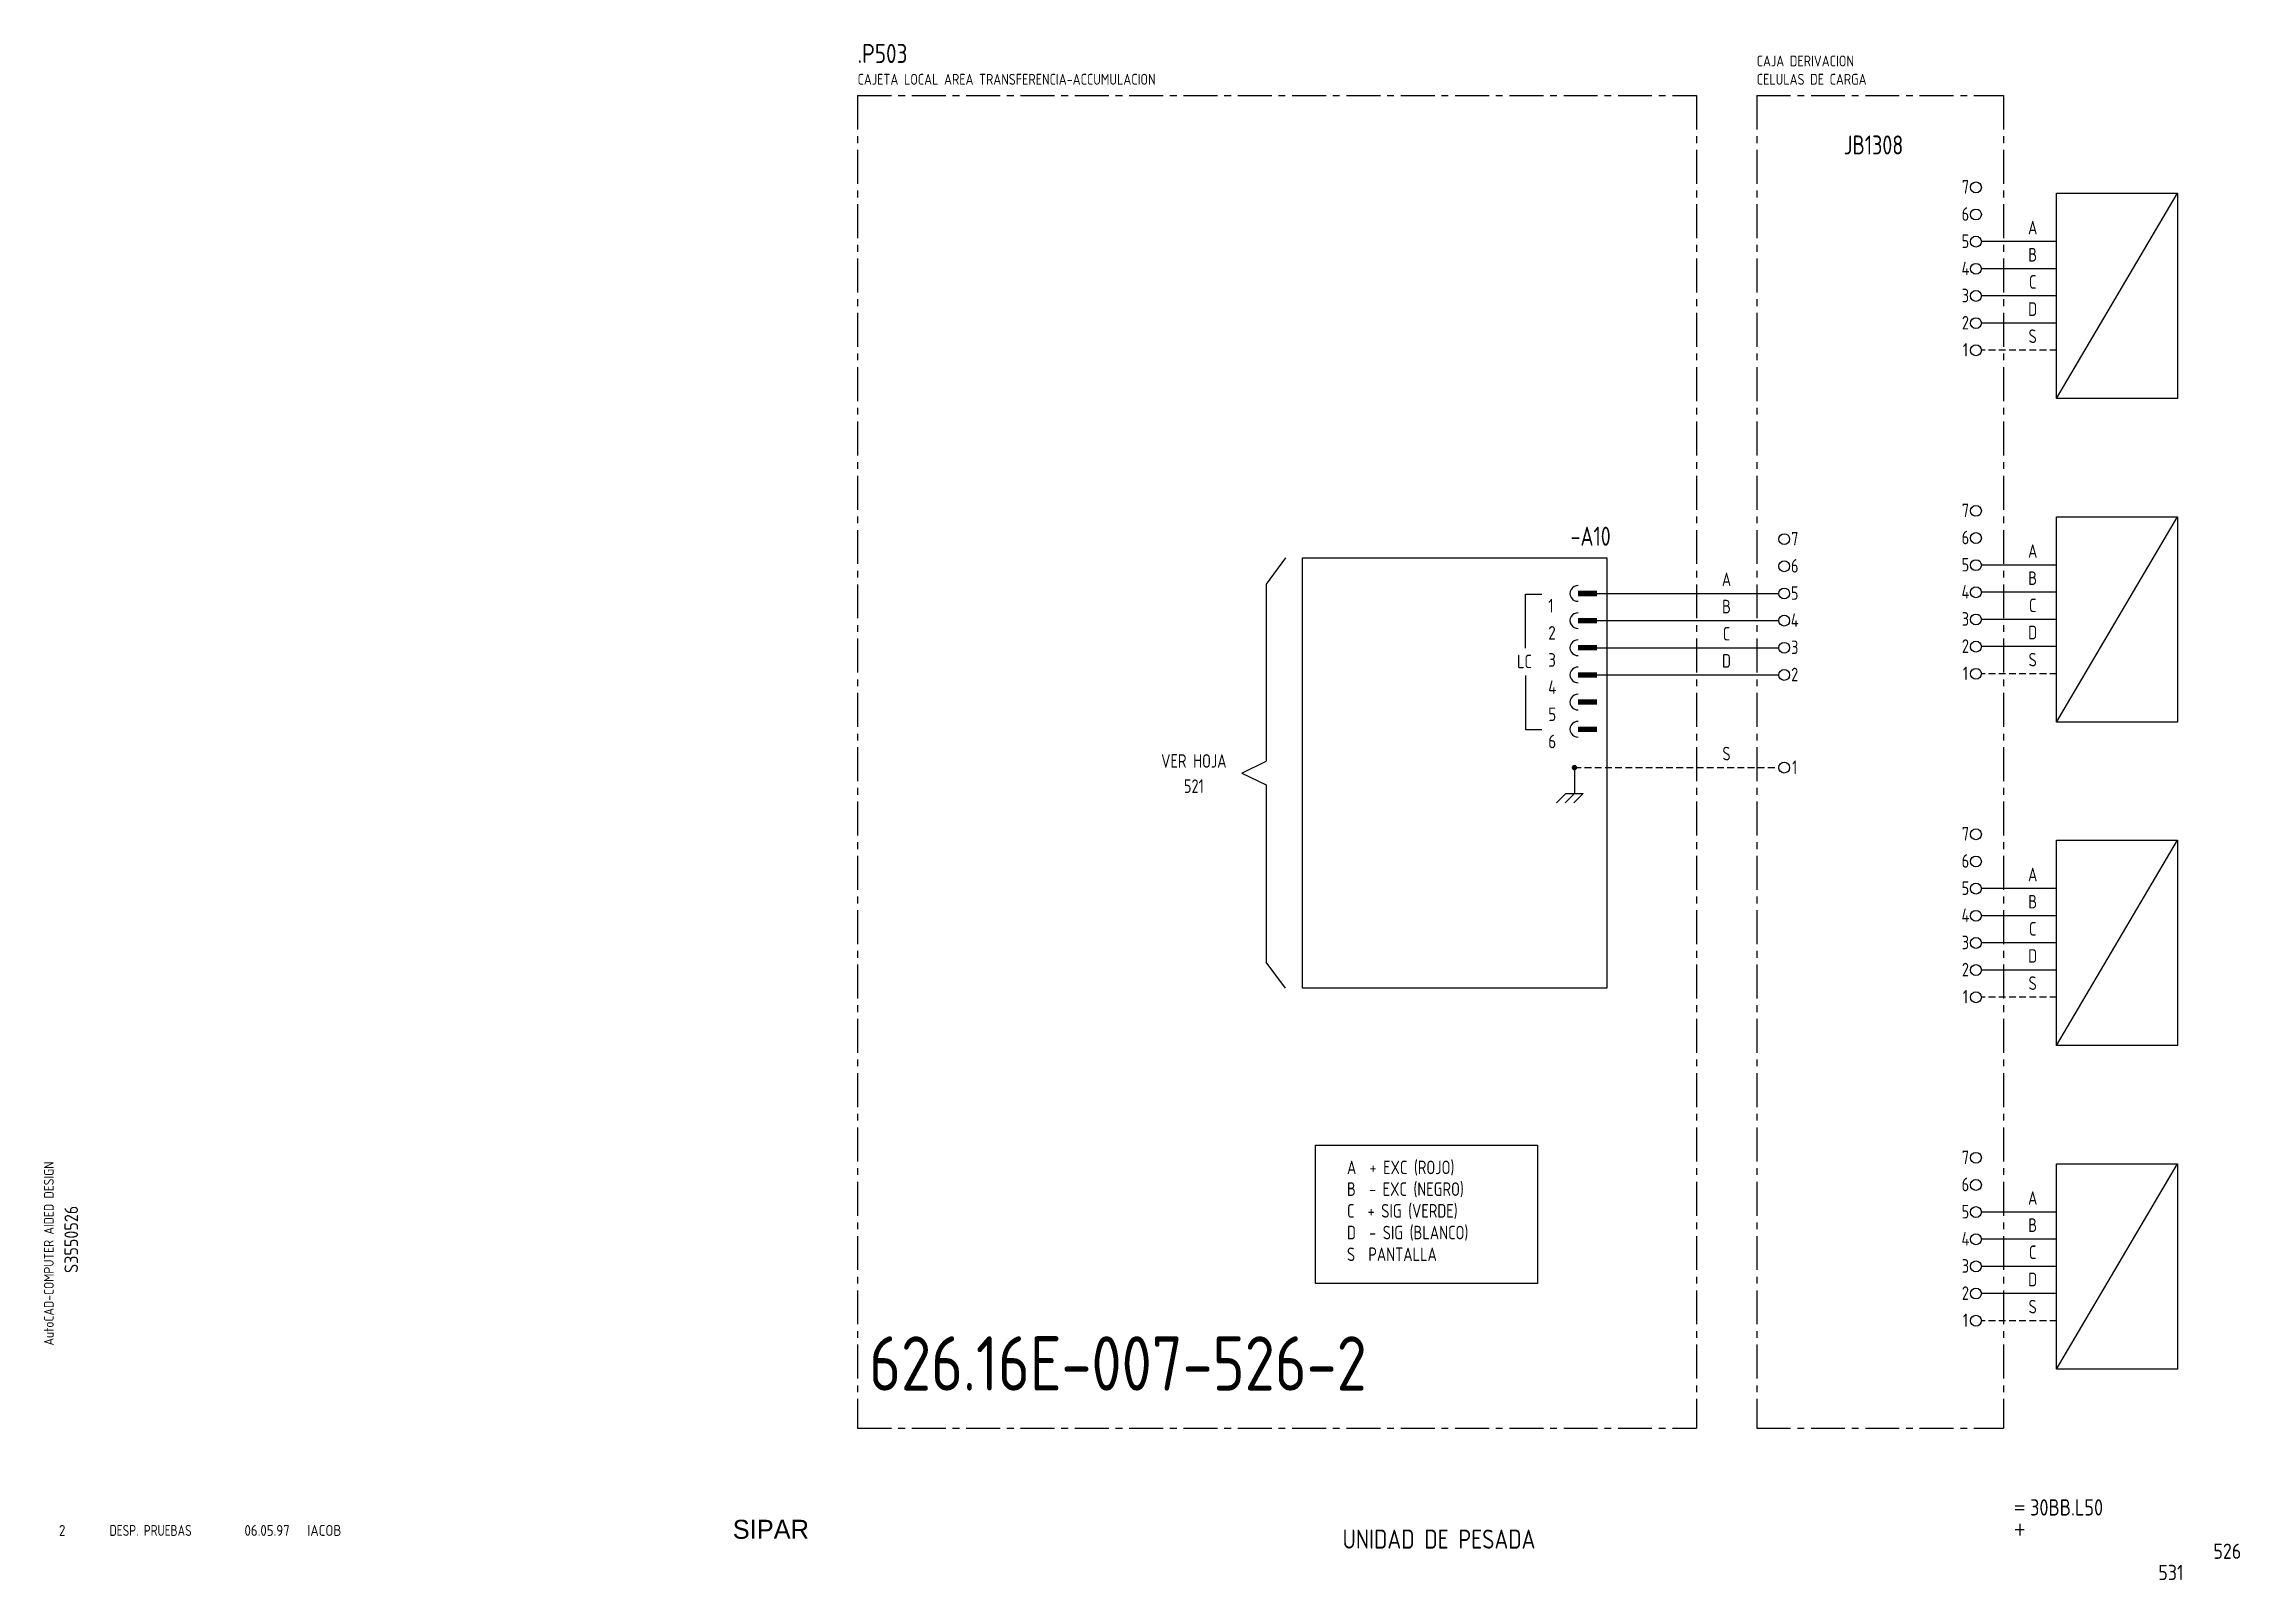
# Model space of a CAD drawing. Extents: x 10 to 414, y 6 to 289.
import ezdxf
from ezdxf.enums import TextEntityAlignment as Align

# ---------------------------------------------------------------- set-up
doc = ezdxf.new("R2010")
doc.units = 0
doc.header["$LTSCALE"] = 5
doc.header["$MEASUREMENT"] = 0
doc.linetypes.add('CENTER', pattern=[2, 1.25, -0.25, 0.25, -0.25])
doc.linetypes.add('HIDDEN', pattern=[0.375, 0.25, -0.125])
doc.layers.get('0').update_dxf_attribs({"linetype": 'CONTINUOUS'})
doc.layers.add('3', color=3, linetype='CONTINUOUS')
doc.layers.add('CART', color=7, linetype='CONTINUOUS')
doc.styles.add('DIN', font='DIN.shx', dxfattribs={"width": 0.85})
doc.styles.add('ISO', font='DIN', dxfattribs={"width": 0.8})
doc.styles.add('N', font='ROMANS', dxfattribs={"width": 0.85, "height": 3})
doc.styles.add('SIMPLEX', font='SIMPLEX', dxfattribs={"width": 0.85})
doc.styles.add('X', font='UNIV.SHX', dxfattribs={"height": 3.5})

# ---------------------------------------------------------------- blocks, each defined once
blk = doc.blocks.new('NOTA')
at = {"color": 5, "linetype": 'Continuous'}
blk.add_line((0, 0), (0, 0), dxfattribs=at)
at = {"color": 3, "style": 'DIN', "width": 0.8}
blk.add_attdef('NOME', text='', height=3.5, dxfattribs=at).set_placement((0, 0), align=Align.MIDDLE)
at = {"color": 7, "style": 'SIMPLEX', "flags": 9}
for tag, p in [('TIPO', (-2.04, -5.14)), ('QUADRO', (-2.04, -7.64))]:
    blk.add_attdef(tag, p, '', height=1, dxfattribs=at)
blk = doc.blocks.new('REV2')
at = {"color": 3, "style": 'DIN'}
for s, width, p in [('2', 0.9, (12.45, 13.79)), ('DESP. PRUEBAS', 0.8, (21.76, 13.79)), ('06.05.97', 0.9, (46.59, 13.79)), ('IACOB', 0.9, (58.16, 13.79))]:
    blk.add_text(s, height=2, dxfattribs=dict(at, width=width)).set_placement(p)

msp = doc.modelspace()

# ---------------------------------------------------------------- linework, layer by layer
at = {"color": 3, "linetype": 'CENTER'}
for p, q in [((159.46, 279), (159.46, 33.63)), ((159.46, 279), (313.93, 279)), ((313.93, 279), (313.93, 33.63)), ((324.99, 279), (324.99, 33.63)), ((324.99, 279), (370.41, 279)), ((370.41, 279), (370.41, 33.63)), ((159.46, 33.63), (313.93, 33.63)), ((324.99, 33.63), (370.41, 33.63))]:
    msp.add_line(p, q, dxfattribs=at)
at = {"color": 3, "linetype": 'Continuous'}
for p, q in [((380.19, 223.2), (402.48, 261)), ((380.19, 163.64), (402.48, 201.43)), ((380.19, 104.07), (402.48, 141.87)), ((380.19, 44.51), (402.48, 82.31))]:
    msp.add_line(p, q, dxfattribs=at)
at = {"linetype": 'Continuous'}
for p, q in [((380.19, 252.1), (366.35, 252.1)), ((380.19, 247.1), (366.35, 247.1)), ((380.19, 242.1), (366.35, 242.1)), ((380.19, 237.1), (366.35, 237.1)), ((238.25, 193.86), (234.66, 189.06)), ((380.19, 192.53), (366.35, 192.53)), ((234.66, 189.06), (234.66, 156.44)), ((282.41, 187.17), (285.44, 187.17)), ((282.41, 177.25), (282.41, 187.17)), ((295.61, 187.32), (329.05, 187.32)), ((380.19, 187.53), (366.35, 187.53)), ((295.61, 182.32), (329.05, 182.32)), ((380.19, 182.53), (366.35, 182.53)), ((295.61, 177.32), (329.05, 177.32)), ((380.19, 177.53), (366.35, 177.53)), ((282.41, 172.21), (282.41, 162.29)), ((295.61, 172.32), (329.05, 172.32)), ((282.41, 162.29), (285.44, 162.29)), ((230.22, 154.25), (234.66, 156.44)), ((230.22, 154.25), (234.66, 152.07)), ((291.44, 155.25), (291.44, 150.48)), ((234.66, 152.07), (234.66, 119.44)), ((289.84, 150.48), (288.12, 148.77)), ((291.44, 150.48), (289.73, 148.77)), ((289.84, 150.48), (293.04, 150.48)), ((293.04, 150.48), (291.33, 148.77)), ((380.19, 132.97), (366.35, 132.97)), ((380.19, 127.97), (366.35, 127.97)), ((380.19, 122.97), (366.35, 122.97)), ((238.25, 114.64), (234.66, 119.44)), ((380.19, 117.97), (366.35, 117.97)), ((380.19, 73.41), (366.35, 73.41)), ((380.19, 68.41), (366.35, 68.41)), ((380.19, 63.41), (366.35, 63.41)), ((380.19, 58.41), (366.35, 58.41))]:
    msp.add_line(p, q, dxfattribs=at)
at = {"linetype": 'HIDDEN'}
for p, q in [((380.19, 232.1), (366.35, 232.1)), ((380.19, 172.53), (366.35, 172.53)), ((291.44, 155.25), (329.05, 155.25)), ((380.19, 112.97), (366.35, 112.97)), ((380.19, 53.41), (366.35, 53.41))]:
    msp.add_line(p, q, dxfattribs=at)
at = {"color": 3}
for p, q in [((241.38, 114.64), (241.38, 193.86)), ((241.38, 193.86), (297.42, 193.86)), ((297.42, 193.86), (297.42, 114.64)), ((297.42, 114.64), (241.38, 114.64))]:
    msp.add_line(p, q, dxfattribs=at)
at = {"color": 3, "linetype": 'Continuous'}
for points in [[(380.19, 223.2), (380.19, 261), (402.48, 261), (402.48, 223.2)], [(380.19, 163.64), (380.19, 201.43), (402.48, 201.43), (402.48, 163.64)], [(380.19, 104.07), (380.19, 141.87), (402.48, 141.87), (402.48, 104.07)], [(380.19, 44.51), (380.19, 82.31), (402.48, 82.31), (402.48, 44.51)]]:
    msp.add_lwpolyline(points, close=True, dxfattribs=at)
at = {"linetype": 'Continuous', "const_width": 0.5}
msp.add_lwpolyline([(291.19, 155.25, 1), (291.69, 155.25, 1)], format="xyb", close=True, dxfattribs=at)
at = {"linetype": 'Continuous'}
msp.add_lwpolyline([(243.78, 60.28), (243.78, 85.72), (284.63, 85.72), (284.63, 60.28)], close=True, dxfattribs=at)
for centre in [(365.35, 262.1), (365.35, 257.1), (365.35, 252.1), (365.35, 247.1), (365.35, 242.1), (365.35, 237.1), (365.35, 232.1), (365.35, 202.53), (330.05, 197.32), (365.35, 197.53), (330.05, 192.32), (365.35, 192.53), (330.05, 187.32), (365.35, 187.53), (330.05, 182.32), (365.35, 182.53), (330.05, 177.32), (365.35, 177.53), (330.05, 172.32), (365.35, 172.53), (330.05, 155.25), (365.35, 142.97), (365.35, 137.97), (365.35, 132.97), (365.35, 127.97), (365.35, 122.97), (365.35, 117.97), (365.35, 112.97), (365.35, 83.41), (365.35, 78.41), (365.35, 73.41), (365.35, 68.41), (365.35, 63.41), (365.35, 58.41), (365.35, 53.41)]:
    msp.add_circle(centre, 1)
for centre in [(292.05, 187.32), (292.05, 182.32), (292.05, 177.32), (292.05, 172.32), (292.05, 167.32), (292.05, 162.32)]:
    msp.add_arc(centre, 1.44, 87.5221, 272.4779)
for points in [[(292.11, 186.82), (292.11, 187.82), (295.61, 186.82), (295.61, 187.82)], [(292.11, 181.82), (292.11, 182.82), (295.61, 181.82), (295.61, 182.82)], [(292.11, 176.82), (292.11, 177.82), (295.61, 176.82), (295.61, 177.82)], [(292.11, 171.82), (292.11, 172.82), (295.61, 171.82), (295.61, 172.82)], [(292.11, 166.82), (292.11, 167.82), (295.61, 166.82), (295.61, 167.82)], [(292.11, 161.82), (292.11, 162.82), (295.61, 161.82), (295.61, 162.82)]]:
    msp.add_solid(points)

# ---------------------------------------------------------------- block references
for p, values in [((346.49, 269.91), {'NOME': 'JB1308'}), ((294.42, 197.86), {'NOME': '-A10'})]:
    msp.add_blockref('NOTA', p).add_auto_attribs(values)
msp.add_blockref('REV2', (0, 0), dxfattribs=at)

# ---------------------------------------------------------------- texts
at = {"color": 3, "style": 'DIN', "width": 0.85}
msp.add_text('.P503', height=3.5, dxfattribs=at).set_placement((159.46, 285))
for s, height, style, width, p in [('CAJA DERIVACION', 2, 'DIN', 0.85, (324.99, 284.37)), ('CAJETA LOCAL AREA TRANSFERENCIA-ACCUMULACION', 2, 'DIN', 0.85, (159.46, 281)), ('CELULAS DE CARGA', 2, 'DIN', 0.85, (324.99, 281)), ('1', 2.5, 'DIN', 0.85, (286.61, 183.82)), ('2', 2.5, 'DIN', 0.85, (286.61, 178.82)), ('3', 2.5, 'DIN', 0.85, (286.61, 173.82)), ('4', 2.5, 'DIN', 0.85, (286.61, 168.82)), ('5', 2.5, 'DIN', 0.85, (286.61, 163.82)), ('6', 2.5, 'DIN', 0.85, (286.61, 158.82)), ('A  + EXC (ROJO)', 2.5, 'ISO', 0.8, (249.56, 80.39)), ('B  - EXC (NEGRO)', 2.5, 'ISO', 0.8, (249.56, 76.39)), ('C  + SIG (VERDE)', 2.5, 'ISO', 0.8, (249.56, 72.39)), ('D  - SIG (BLANCO)', 2.5, 'ISO', 0.8, (249.56, 68.39)), ('S  PANTALLA', 2.5, 'ISO', 0.8, (249.56, 64.39))]:
    msp.add_text(s, height=height, dxfattribs=dict(style=style, width=width)).set_placement(p)
at = {"style": 'ISO', "width": 0.8}
for s, p in [('7', (363.42, 260.93)), ('6', (363.42, 255.93)), ('A', (375.8, 253.44)), ('5', (363.42, 250.93)), ('B', (375.8, 248.44)), ('4', (363.42, 245.93)), ('3', (363.42, 240.93)), ('C', (375.8, 243.44)), ('D', (375.8, 238.44)), ('2', (363.42, 235.93)), ('S', (375.8, 233.44)), ('1', (363.42, 230.93)), ('7', (363.42, 201.37)), ('7', (331.99, 196.15)), ('6', (363.42, 196.37)), ('A', (375.8, 193.88)), ('A', (319.43, 188.66)), ('6', (331.99, 191.15)), ('5', (363.42, 191.37)), ('B', (375.8, 188.88)), ('B', (319.43, 183.66)), ('5', (331.99, 186.15)), ('4', (363.42, 186.37)), ('C', (375.8, 183.88)), ('4', (331.99, 181.15)), ('3', (363.42, 181.37)), ('C', (319.43, 178.66)), ('3', (331.99, 176.15)), ('2', (363.42, 176.37)), ('D', (375.8, 178.88)), ('LC', (282.24, 173.56)), ('D', (319.43, 173.66)), ('1', (363.42, 171.37)), ('S', (375.8, 173.88)), ('2', (331.99, 171.15)), ('VER HOJA', (221.37, 155.23)), ('S', (319.43, 156.59)), ('1', (331.99, 154.08)), ('521', (221.37, 150.59)), ('7', (363.42, 141.81)), ('6', (363.42, 136.81)), ('5', (363.42, 131.81)), ('A', (375.8, 134.32)), ('B', (375.8, 129.32)), ('4', (363.42, 126.81)), ('C', (375.8, 124.32)), ('3', (363.42, 121.81)), ('D', (375.8, 119.32)), ('2', (363.42, 116.81)), ('1', (363.42, 111.81)), ('S', (375.8, 114.32)), ('7', (363.42, 82.24)), ('6', (363.42, 77.24)), ('A', (375.8, 74.75)), ('5', (363.42, 72.24)), ('4', (363.42, 67.24)), ('B', (375.8, 69.75)), ('3', (363.42, 62.24)), ('C', (375.8, 64.75)), ('D', (375.8, 59.75)), ('2', (363.42, 57.24)), ('S', (375.8, 54.75)), ('1', (363.42, 52.24))]:
    msp.add_text(s, height=2.5, dxfattribs=at).set_placement(p, align=Align.CENTER)
at = {"color": 2, "insert": (161.58, 50.54), "char_height": 10, "width": 111.0411, "attachment_point": 1, "style": 'DIN'}
msp.add_mtext('626.16E-007-526-2', dxfattribs=at)
at = {"layer": '3', "color": 2, "style": 'DIN', "width": 0.85}
msp.add_text('UNIDAD DE PESADA', height=3.5, dxfattribs=at).set_placement((266.5, 11.44), align=Align.CENTER)
at = {"layer": 'CART', "color": 1, "style": 'DIN', "width": 0.9}
msp.add_text('AutoCAD-COMPUTER AIDED DESIGN', height=1.8, rotation=90, dxfattribs=at).set_placement((11.47, 48.84))
at = {"layer": 'CART', "color": 3, "style": 'N', "width": 0.85}
for s, p in [('=', (372.24, 17.91)), ('+', (372.24, 13.87))]:
    msp.add_text(s, height=2.5, dxfattribs=at).set_placement(p)
at = {"layer": 'CART', "color": 3, "style": 'DIN', "width": 0.9, "flags": 1}
msp.add_attdef('S3550526', text='', height=2.5, rotation=90, dxfattribs=at).set_placement((15.95, 68.38), align=Align.CENTER)
at = {"layer": 'CART', "color": 3, "style": 'DIN', "width": 0.85}
msp.add_attdef('30BB.L50', text='', height=3, dxfattribs=at).set_placement((375.33, 16.63), align=Align.BOTTOM_LEFT)
at = {"layer": 'CART', "color": 6, "style": 'X', "flags": 1}
msp.add_attdef('SIPAR', text='', height=3.5, dxfattribs=at).set_placement((143.5, 15), align=Align.MIDDLE)
at = {"layer": 'CART', "color": 2, "style": 'DIN', "width": 0.9, "flags": 1}
msp.add_attdef('526', text='', height=2.8, dxfattribs=at).set_placement((414.2, 9.56), align=Align.RIGHT)
at = {"layer": 'CART', "color": 7, "style": 'DIN', "width": 0.9, "flags": 1}
msp.add_attdef('531', (398.93, 5.65), '', height=2.8, dxfattribs=at)

doc.saveas('drawing.dxf')
